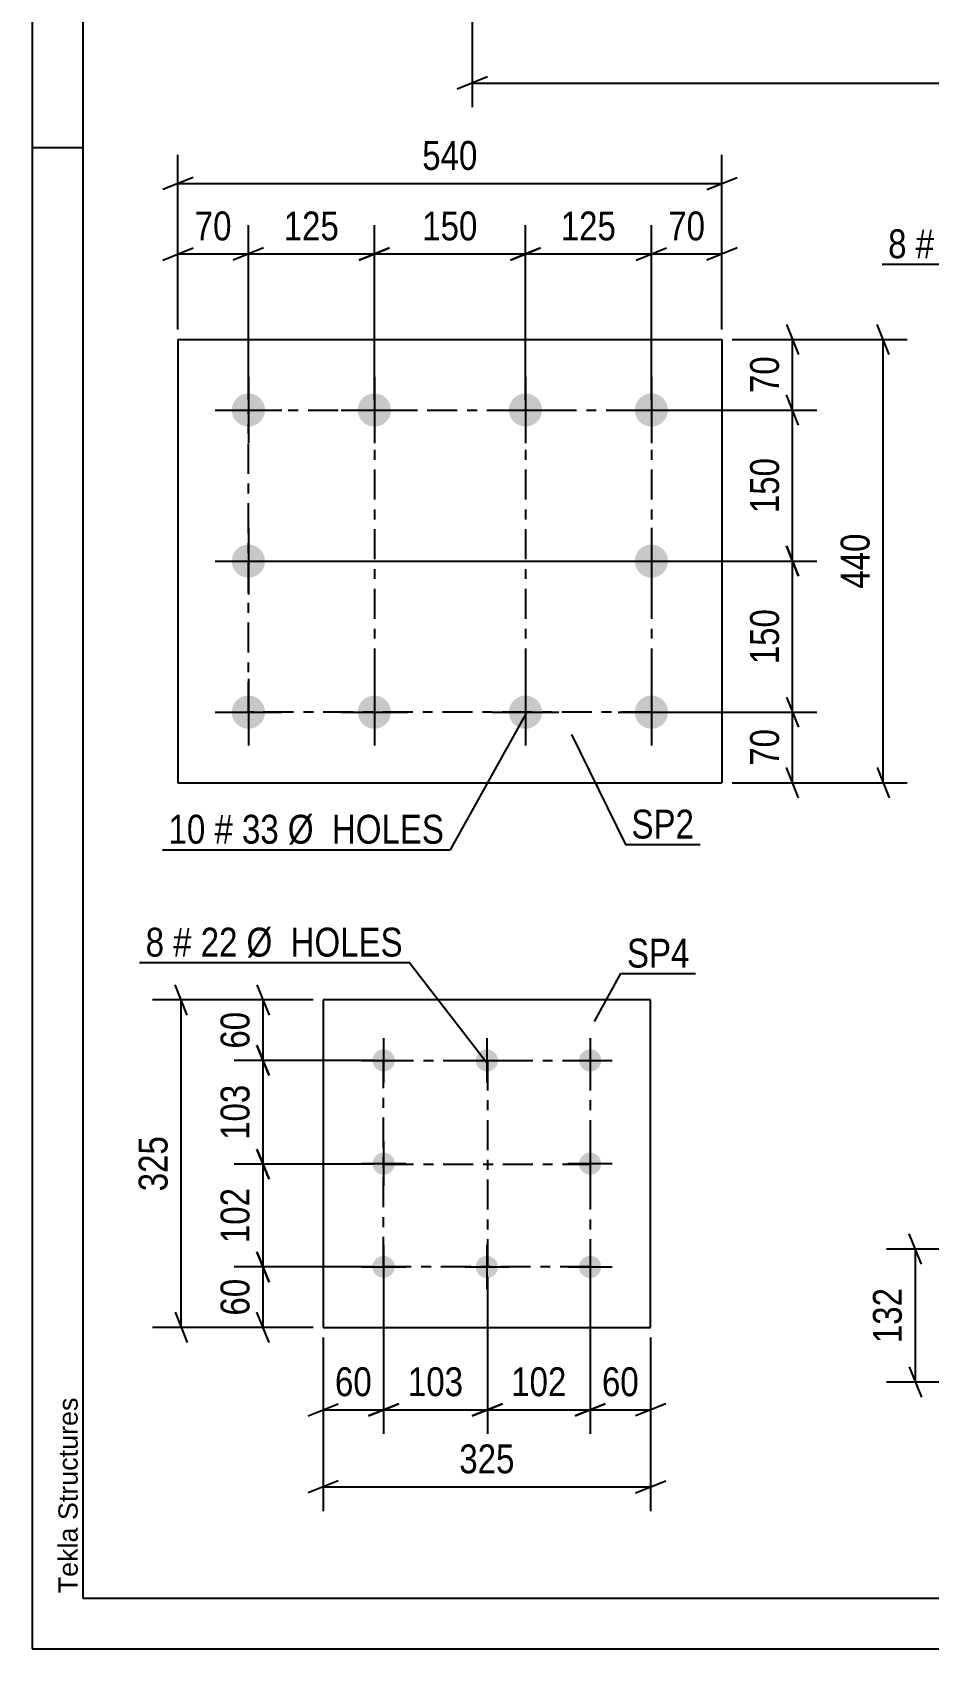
# Model space of a CAD drawing. Header units: millimetres. Extents: x 0 to 594, y 0 to 420.
# Drawn here: x 0 to 89, y 0 to 160.5 of the extents above; entities that cross this region are included whole.
import ezdxf

# ---------------------------------------------------------------- set-up
doc = ezdxf.new("R2010")
doc.units = ezdxf.units.MM
doc.linetypes.add('DXK_LINE_DOT2', pattern=[3.9198, 1.9599, -1.9599])
doc.linetypes.add('DXK_LINE_DOT3', pattern=[5.9187, 2.979, -0.9799, 0.9799, -0.9799])
doc.styles.add('Arial', font='arial.ttf', dxfattribs={"height": 0.2})
doc.styles.add('Arial Narrow', font='ARIALN.TTF', dxfattribs={"height": 0.2})

# ---------------------------------------------------------------- blocks, each defined once
blk = doc.blocks.new('Unknown-682013357-1131 - 22569')
at = {"color": 5, "linetype": 'Continuous'}
for p, q in [((0, 420), (0, 0)), ((5, 415), (5, 5)), ((5, 149), (0, 149)), ((5, 5), (589, 5)), ((0, 0), (594, 0))]:
    blk.add_line(p, q, dxfattribs=at)
at = {"color": 174, "linetype": 'Continuous', "style": 'Arial'}
blk.add_text('Tekla Structures', height=1.9102, rotation=90, dxfattribs=at).set_placement((4.5, 5.5))
blk = doc.blocks.new('Bolt-682013357-2685 - 2651')
at = {"linetype": 'Continuous'}
for points in [[(21.45, 124.62, -1), (21.45, 121.32, -1)], [(33.95, 124.62, -1), (33.95, 121.32, -1)], [(48.95, 124.62, -1), (48.95, 121.32, -1)], [(61.45, 124.62, -1), (61.45, 121.32, -1)], [(21.45, 109.62, -1), (21.45, 106.32, -1)], [(61.45, 109.62, -1), (61.45, 106.32, -1)], [(21.45, 94.62, -1), (21.45, 91.32, -1)], [(33.95, 94.62, -1), (33.95, 91.32, -1)], [(48.95, 94.62, -1), (48.95, 91.32, -1)], [(61.45, 94.62, -1), (61.45, 91.32, -1)]]:
    blk.add_hatch(color=1, dxfattribs=at).paths.add_polyline_path(points)
at = {"color": 1, "linetype": 'Continuous'}
for p, q in [((21.45, 126.27), (21.45, 119.67)), ((33.95, 126.27), (33.95, 119.67)), ((48.95, 126.27), (48.95, 119.67)), ((61.45, 126.27), (61.45, 119.67)), ((18.15, 122.97), (24.75, 122.97)), ((30.65, 122.97), (37.25, 122.97)), ((45.65, 122.97), (52.25, 122.97)), ((58.15, 122.97), (64.75, 122.97)), ((21.45, 111.27), (21.45, 104.67)), ((61.45, 111.27), (61.45, 104.67)), ((18.15, 107.97), (24.75, 107.97)), ((58.15, 107.97), (64.75, 107.97)), ((21.45, 96.27), (21.45, 89.67)), ((33.95, 96.27), (33.95, 89.67)), ((48.95, 96.27), (48.95, 89.67)), ((61.45, 96.27), (61.45, 89.67)), ((18.15, 92.97), (24.75, 92.97)), ((30.65, 92.97), (37.25, 92.97)), ((45.65, 92.97), (52.25, 92.97)), ((58.15, 92.97), (64.75, 92.97))]:
    blk.add_line(p, q, dxfattribs=at)
blk = doc.blocks.new('Part-682013357-2700 - 2651')
at = {"color": 2, "linetype": 'Continuous'}
for p, q in [((14.45, 129.97), (14.45, 85.97)), ((14.45, 129.97), (68.45, 129.97)), ((68.45, 129.97), (68.45, 85.97)), ((14.45, 85.97), (68.45, 85.97))]:
    blk.add_line(p, q, dxfattribs=at)
blk = doc.blocks.new('Bolt-682013357-1872 - 1823')
at = {"linetype": 'Continuous'}
for points in [[(34.87, 59.5, -1), (34.87, 57.3, -1)], [(45.12, 59.5, -1), (45.12, 57.3, -1)], [(55.37, 59.5, -1), (55.37, 57.3, -1)], [(34.87, 49.25, -1), (34.87, 47.05, -1)], [(55.37, 49.25, -1), (55.37, 47.05, -1)], [(34.87, 39, -1), (34.87, 36.8, -1)], [(45.12, 39, -1), (45.12, 36.8, -1)], [(55.37, 39, -1), (55.37, 36.8, -1)]]:
    blk.add_hatch(color=1, dxfattribs=at).paths.add_polyline_path(points)
at = {"color": 1, "linetype": 'Continuous'}
for p, q in [((34.87, 60.6), (34.87, 56.2)), ((45.12, 60.6), (45.12, 56.2)), ((55.37, 60.6), (55.37, 56.2)), ((32.67, 58.4), (37.07, 58.4)), ((42.92, 58.4), (47.32, 58.4)), ((53.17, 58.4), (57.57, 58.4)), ((34.87, 50.35), (34.87, 45.95)), ((55.37, 50.35), (55.37, 45.95)), ((32.67, 48.15), (37.07, 48.15)), ((53.17, 48.15), (57.57, 48.15)), ((34.87, 40.1), (34.87, 35.7)), ((45.12, 40.1), (45.12, 35.7)), ((55.37, 40.1), (55.37, 35.7)), ((32.67, 37.9), (37.07, 37.9)), ((42.92, 37.9), (47.32, 37.9)), ((53.17, 37.9), (57.57, 37.9))]:
    blk.add_line(p, q, dxfattribs=at)
blk = doc.blocks.new('Part-682013357-1839 - 1823')
at = {"color": 2, "linetype": 'Continuous'}
for p, q in [((28.87, 64.4), (28.87, 31.9)), ((61.37, 64.4), (28.87, 64.4)), ((61.37, 31.9), (61.37, 64.4)), ((28.87, 31.9), (61.37, 31.9))]:
    blk.add_line(p, q, dxfattribs=at)
blk = doc.blocks.new('Rectangle-682013357-2801 - 2651')
at = {"color": 1, "linetype": 'DXK_LINE_DOT3'}
blk.add_lwpolyline([(21.45, 122.97), (61.45, 122.97), (61.45, 92.97), (21.45, 92.97), (21.45, 122.97)], close=True, dxfattribs=at)
blk = doc.blocks.new('Rectangle-682013357-11280 - 1823')
at = {"color": 1, "linetype": 'DXK_LINE_DOT3'}
blk.add_lwpolyline([(34.87, 58.4), (55.37, 58.4), (55.37, 37.9), (34.87, 37.9), (34.87, 58.4)], close=True, dxfattribs=at)
blk = doc.blocks.new('Line-682013357-2780 - 2651')
at = {"color": 1, "linetype": 'DXK_LINE_DOT2'}
blk.add_line((21.45, 107.97), (61.45, 107.97), dxfattribs=at)
blk = doc.blocks.new('Line-682013357-11290 - 1823')
at = {"color": 1, "linetype": 'DXK_LINE_DOT3'}
blk.add_line((45.17, 58.4), (45.17, 37.9), dxfattribs=at)
blk = doc.blocks.new('Line-682013357-2787 - 2651')
at = {"color": 1, "linetype": 'DXK_LINE_DOT3'}
blk.add_line((33.95, 122.97), (33.95, 92.97), dxfattribs=at)
blk = doc.blocks.new('Line-682013357-11297 - 1823')
at = {"color": 1, "linetype": 'DXK_LINE_DOT3'}
blk.add_line((34.87, 48.1), (55.37, 48.1), dxfattribs=at)
blk = doc.blocks.new('Line-682013357-2794 - 2651')
at = {"color": 1, "linetype": 'DXK_LINE_DOT3'}
blk.add_line((48.95, 122.97), (48.95, 92.97), dxfattribs=at)
blk = doc.blocks.new('StraightDimension-682013357-4572 - 4039')
at = {"color": 7, "linetype": 'Continuous'}
for p, q in [((43.67, 245.25), (43.67, 153.03)), ((193.68, 245.25), (193.68, 153.03)), ((45.17, 156.03), (42.17, 154.83)), ((192.18, 154.83), (195.18, 156.03)), ((43.67, 155.43), (193.68, 155.43))]:
    blk.add_line(p, q, dxfattribs=at)
at = {"color": 0}
blk.add_wipeout([(122.93, 156.18), (122.93, 160.38), (114.42, 160.38), (114.42, 156.18)], dxfattribs=at)
at = {"color": 3, "style": 'Arial Narrow'}
blk.add_text('1500', height=2.863, dxfattribs=at).set_placement((115.02, 156.78))
blk = doc.blocks.new('StraightDimension-682013357-11305 - 1273')
at = {"color": 7, "linetype": 'Continuous'}
for p, q in [((88.25, 38.17), (87.05, 41.17)), ((91.59, 39.67), (84.8, 39.67)), ((87.65, 26.47), (87.65, 39.67)), ((87.05, 27.97), (88.25, 24.97)), ((91.59, 26.47), (84.8, 26.47))]:
    blk.add_line(p, q, dxfattribs=at)
at = {"color": 0}
blk.add_wipeout([(86.9, 36.42), (82.7, 36.42), (82.7, 29.73), (86.9, 29.73)], dxfattribs=at)
at = {"color": 3, "style": 'Arial Narrow'}
blk.add_text('132', height=2.863, rotation=90.0002, dxfattribs=at).set_placement((86.3, 30.33))
blk = doc.blocks.new('StraightDimension-682013357-20378 - 2651')
at = {"color": 7, "linetype": 'Continuous'}
for p, q in [((48.95, 123.97), (48.95, 141.31)), ((61.45, 123.97), (61.45, 141.31)), ((50.45, 139.06), (47.45, 137.86)), ((48.95, 138.46), (61.45, 138.46)), ((59.95, 137.86), (62.95, 139.06))]:
    blk.add_line(p, q, dxfattribs=at)
at = {"color": 0}
blk.add_wipeout([(58.54, 139.21), (58.54, 143.41), (51.85, 143.41), (51.85, 139.21)], dxfattribs=at)
at = {"color": 3, "style": 'Arial Narrow'}
blk.add_text('125', height=2.863, dxfattribs=at).set_placement((52.45, 139.81))
blk = doc.blocks.new('StraightDimension-682013357-20387 - 2651')
at = {"color": 7, "linetype": 'Continuous'}
for p, q in [((76.06, 106.47), (74.86, 109.47)), ((22.45, 107.97), (77.86, 107.97)), ((75.46, 92.97), (75.46, 107.97)), ((74.86, 94.47), (76.06, 91.47)), ((62.45, 92.97), (77.86, 92.97))]:
    blk.add_line(p, q, dxfattribs=at)
at = {"color": 0}
blk.add_wipeout([(74.71, 103.82), (70.51, 103.82), (70.51, 97.13), (74.71, 97.13)], dxfattribs=at)
at = {"color": 3, "style": 'Arial Narrow'}
blk.add_text('150', height=2.863, rotation=90.0002, dxfattribs=at).set_placement((74.11, 97.73))
blk = doc.blocks.new('StraightDimension-682013357-2707 - 2651')
at = {"color": 7, "linetype": 'Continuous'}
for p, q in [((74.86, 131.47), (76.06, 128.47)), ((69.45, 129.97), (77.86, 129.97)), ((75.46, 122.97), (75.46, 129.97)), ((76.06, 121.47), (74.86, 124.47)), ((62.45, 122.97), (77.86, 122.97))]:
    blk.add_line(p, q, dxfattribs=at)
at = {"color": 0}
blk.add_wipeout([(74.71, 128.9), (70.51, 128.9), (70.51, 124.05), (74.71, 124.05)], dxfattribs=at)
at = {"color": 3, "style": 'Arial Narrow'}
blk.add_text('70', height=2.863, rotation=90.0002, dxfattribs=at).set_placement((74.11, 124.65))
blk = doc.blocks.new('StraightDimension-682013357-2721 - 2651')
at = {"color": 7, "linetype": 'Continuous'}
for p, q in [((74.86, 94.47), (76.06, 91.47)), ((62.45, 92.97), (77.86, 92.97)), ((75.46, 85.97), (75.46, 92.97)), ((76.06, 84.47), (74.86, 87.47)), ((69.45, 85.97), (77.86, 85.97))]:
    blk.add_line(p, q, dxfattribs=at)
at = {"color": 0}
blk.add_wipeout([(74.71, 91.9), (70.51, 91.9), (70.51, 87.05), (74.71, 87.05)], dxfattribs=at)
at = {"color": 3, "style": 'Arial Narrow'}
blk.add_text('70', height=2.863, rotation=90.0002, dxfattribs=at).set_placement((74.11, 87.65))
blk = doc.blocks.new('StraightDimension-682013357-2732 - 2651')
at = {"color": 7, "linetype": 'Continuous'}
for p, q in [((85.05, 128.47), (83.85, 131.47)), ((69.45, 129.97), (86.85, 129.97)), ((84.45, 85.97), (84.45, 129.97)), ((83.85, 87.47), (85.05, 84.47)), ((69.45, 85.97), (86.85, 85.97))]:
    blk.add_line(p, q, dxfattribs=at)
at = {"color": 0}
blk.add_wipeout([(83.7, 111.32), (79.5, 111.32), (79.5, 104.63), (83.7, 104.63)], dxfattribs=at)
at = {"color": 3, "style": 'Arial Narrow'}
blk.add_text('440', height=2.863, rotation=90.0002, dxfattribs=at).set_placement((83.1, 105.23))
blk = doc.blocks.new('StraightDimension-682013357-2743 - 2651')
at = {"color": 7, "linetype": 'Continuous'}
for p, q in [((14.45, 130.97), (14.45, 141.31)), ((21.45, 123.97), (21.45, 141.31)), ((12.95, 137.86), (15.95, 139.06)), ((14.45, 138.46), (21.45, 138.46)), ((22.95, 139.06), (19.95, 137.86))]:
    blk.add_line(p, q, dxfattribs=at)
at = {"color": 0}
blk.add_wipeout([(20.37, 139.21), (20.37, 143.41), (15.52, 143.41), (15.52, 139.21)], dxfattribs=at)
at = {"color": 3, "style": 'Arial Narrow'}
blk.add_text('70', height=2.863, dxfattribs=at).set_placement((16.12, 139.81))
blk = doc.blocks.new('StraightDimension-682013357-2759 - 2651')
at = {"color": 7, "linetype": 'Continuous'}
for p, q in [((61.45, 123.97), (61.45, 141.31)), ((68.45, 130.97), (68.45, 141.31)), ((59.95, 137.86), (62.95, 139.06)), ((61.45, 138.46), (68.45, 138.46)), ((69.95, 139.06), (66.95, 137.86))]:
    blk.add_line(p, q, dxfattribs=at)
at = {"color": 0}
blk.add_wipeout([(67.37, 139.21), (67.37, 143.41), (62.52, 143.41), (62.52, 139.21)], dxfattribs=at)
at = {"color": 3, "style": 'Arial Narrow'}
blk.add_text('70', height=2.863, dxfattribs=at).set_placement((63.12, 139.81))
blk = doc.blocks.new('StraightDimension-682013357-2770 - 2651')
at = {"color": 7, "linetype": 'Continuous'}
for p, q in [((14.45, 130.97), (14.45, 148.31)), ((68.45, 130.97), (68.45, 148.31)), ((15.95, 146.06), (12.95, 144.86)), ((66.95, 144.86), (69.95, 146.06)), ((14.45, 145.46), (68.45, 145.46))]:
    blk.add_line(p, q, dxfattribs=at)
at = {"color": 0}
blk.add_wipeout([(44.79, 146.21), (44.79, 150.41), (38.1, 150.41), (38.1, 146.21)], dxfattribs=at)
at = {"color": 3, "style": 'Arial Narrow'}
blk.add_text('540', height=2.863, dxfattribs=at).set_placement((38.7, 146.81))
blk = doc.blocks.new('StraightDimension-682013357-20374 - 2651')
at = {"color": 7, "linetype": 'Continuous'}
for p, q in [((21.45, 123.97), (21.45, 141.31)), ((33.95, 123.97), (33.95, 141.31)), ((22.95, 139.06), (19.95, 137.86)), ((21.45, 138.46), (33.95, 138.46)), ((32.45, 137.86), (35.45, 139.06))]:
    blk.add_line(p, q, dxfattribs=at)
at = {"color": 0}
blk.add_wipeout([(31.04, 139.21), (31.04, 143.41), (24.35, 143.41), (24.35, 139.21)], dxfattribs=at)
at = {"color": 3, "style": 'Arial Narrow'}
blk.add_text('125', height=2.863, dxfattribs=at).set_placement((24.95, 139.81))
blk = doc.blocks.new('StraightDimension-682013357-20376 - 2651')
at = {"color": 7, "linetype": 'Continuous'}
for p, q in [((33.95, 123.97), (33.95, 141.31)), ((48.95, 123.97), (48.95, 141.31)), ((35.45, 139.06), (32.45, 137.86)), ((33.95, 138.46), (48.95, 138.46)), ((47.45, 137.86), (50.45, 139.06))]:
    blk.add_line(p, q, dxfattribs=at)
at = {"color": 0}
blk.add_wipeout([(44.79, 139.21), (44.79, 143.41), (38.1, 143.41), (38.1, 139.21)], dxfattribs=at)
at = {"color": 3, "style": 'Arial Narrow'}
blk.add_text('150', height=2.863, dxfattribs=at).set_placement((38.7, 139.81))
blk = doc.blocks.new('StraightDimension-682013357-20386 - 2651')
at = {"color": 7, "linetype": 'Continuous'}
for p, q in [((76.06, 121.47), (74.86, 124.47)), ((62.45, 122.97), (77.86, 122.97)), ((75.46, 107.97), (75.46, 122.97)), ((74.86, 109.47), (76.06, 106.47)), ((22.45, 107.97), (77.86, 107.97))]:
    blk.add_line(p, q, dxfattribs=at)
at = {"color": 0}
blk.add_wipeout([(74.71, 118.82), (70.51, 118.82), (70.51, 112.13), (74.71, 112.13)], dxfattribs=at)
at = {"color": 3, "style": 'Arial Narrow'}
blk.add_text('150', height=2.863, rotation=90.0002, dxfattribs=at).set_placement((74.11, 112.73))
blk = doc.blocks.new('StraightDimension-682013357-1879 - 1823')
at = {"color": 7, "linetype": 'Continuous'}
for p, q in [((28.87, 30.9), (28.87, 13.66)), ((61.37, 30.9), (61.37, 13.66)), ((30.37, 16.66), (27.37, 15.46)), ((28.87, 16.06), (61.37, 16.06)), ((59.87, 15.46), (62.87, 16.66))]:
    blk.add_line(p, q, dxfattribs=at)
at = {"color": 0}
blk.add_wipeout([(48.46, 16.81), (48.46, 21.01), (41.78, 21.01), (41.78, 16.81)], dxfattribs=at)
at = {"color": 3, "style": 'Arial Narrow'}
blk.add_text('325', height=2.863, dxfattribs=at).set_placement((42.38, 17.41))
blk = doc.blocks.new('StraightDimension-682013357-1890 - 1823')
at = {"color": 7, "linetype": 'Continuous'}
for p, q in [((34.87, 36.9), (34.87, 21.32)), ((28.87, 30.9), (28.87, 21.32)), ((27.37, 23.12), (30.37, 24.32)), ((36.37, 24.32), (33.37, 23.12)), ((28.87, 23.72), (34.87, 23.72))]:
    blk.add_line(p, q, dxfattribs=at)
at = {"color": 0}
blk.add_wipeout([(34.3, 24.47), (34.3, 28.67), (29.44, 28.67), (29.44, 24.47)], dxfattribs=at)
at = {"color": 3, "style": 'Arial Narrow'}
blk.add_text('60', height=2.863, dxfattribs=at).set_placement((30.04, 25.07))
blk = doc.blocks.new('StraightDimension-682013357-1904 - 1823')
at = {"color": 7, "linetype": 'Continuous'}
for p, q in [((55.37, 36.9), (55.37, 21.32)), ((61.37, 30.9), (61.37, 21.32)), ((53.87, 23.12), (56.87, 24.32)), ((62.87, 24.32), (59.87, 23.12)), ((55.37, 23.72), (61.37, 23.72))]:
    blk.add_line(p, q, dxfattribs=at)
at = {"color": 0}
blk.add_wipeout([(60.8, 24.47), (60.8, 28.67), (55.94, 28.67), (55.94, 24.47)], dxfattribs=at)
at = {"color": 3, "style": 'Arial Narrow'}
blk.add_text('60', height=2.863, dxfattribs=at).set_placement((56.54, 25.07))
blk = doc.blocks.new('StraightDimension-682013357-1915 - 1823')
at = {"color": 7, "linetype": 'Continuous'}
for p, q in [((15.37, 62.9), (14.17, 65.9)), ((27.87, 64.4), (11.92, 64.4)), ((14.77, 31.9), (14.77, 64.4)), ((14.17, 33.4), (15.37, 30.4)), ((27.87, 31.9), (11.92, 31.9))]:
    blk.add_line(p, q, dxfattribs=at)
at = {"color": 0}
blk.add_wipeout([(14.02, 51.49), (9.82, 51.49), (9.82, 44.81), (14.02, 44.81)], dxfattribs=at)
at = {"color": 3, "style": 'Arial Narrow'}
blk.add_text('325', height=2.863, rotation=90.0002, dxfattribs=at).set_placement((13.42, 45.41))
blk = doc.blocks.new('StraightDimension-682013357-1926 - 1823')
at = {"color": 7, "linetype": 'Continuous'}
for p, q in [((22.3, 65.9), (23.5, 62.9)), ((27.87, 64.4), (20.05, 64.4)), ((22.9, 58.4), (22.9, 64.4)), ((23.5, 56.9), (22.3, 59.9)), ((33.87, 58.4), (20.05, 58.4))]:
    blk.add_line(p, q, dxfattribs=at)
at = {"color": 0}
blk.add_wipeout([(22.15, 63.83), (17.95, 63.83), (17.95, 58.97), (22.15, 58.97)], dxfattribs=at)
at = {"color": 3, "style": 'Arial Narrow'}
blk.add_text('60', height=2.863, rotation=90.0002, dxfattribs=at).set_placement((21.55, 59.57))
blk = doc.blocks.new('StraightDimension-682013357-1940 - 1823')
at = {"color": 7, "linetype": 'Continuous'}
for p, q in [((22.3, 39.4), (23.5, 36.4)), ((33.87, 37.9), (20.05, 37.9)), ((22.9, 31.9), (22.9, 37.9)), ((23.5, 30.4), (22.3, 33.4)), ((27.87, 31.9), (20.05, 31.9))]:
    blk.add_line(p, q, dxfattribs=at)
at = {"color": 0}
blk.add_wipeout([(22.15, 37.33), (17.95, 37.33), (17.95, 32.47), (22.15, 32.47)], dxfattribs=at)
at = {"color": 3, "style": 'Arial Narrow'}
blk.add_text('60', height=2.863, rotation=90.0002, dxfattribs=at).set_placement((21.55, 33.07))
blk = doc.blocks.new('StraightDimension-682013357-7587 - 1823')
at = {"color": 7, "linetype": 'Continuous'}
for p, q in [((34.87, 36.9), (34.87, 21.32)), ((45.17, 36.9), (45.17, 21.32)), ((33.37, 23.12), (36.37, 24.32)), ((46.67, 24.32), (43.67, 23.12)), ((34.87, 23.72), (45.17, 23.72))]:
    blk.add_line(p, q, dxfattribs=at)
at = {"color": 0}
blk.add_wipeout([(43.36, 24.47), (43.36, 28.67), (36.68, 28.67), (36.68, 24.47)], dxfattribs=at)
at = {"color": 3, "style": 'Arial Narrow'}
blk.add_text('103', height=2.863, dxfattribs=at).set_placement((37.28, 25.07))
blk = doc.blocks.new('StraightDimension-682013357-7589 - 1823')
at = {"color": 7, "linetype": 'Continuous'}
for p, q in [((45.17, 36.9), (45.17, 21.32)), ((55.37, 36.9), (55.37, 21.32)), ((43.67, 23.12), (46.67, 24.32)), ((56.87, 24.32), (53.87, 23.12)), ((45.17, 23.72), (55.37, 23.72))]:
    blk.add_line(p, q, dxfattribs=at)
at = {"color": 0}
blk.add_wipeout([(53.61, 24.47), (53.61, 28.67), (46.93, 28.67), (46.93, 24.47)], dxfattribs=at)
at = {"color": 3, "style": 'Arial Narrow'}
blk.add_text('102', height=2.863, dxfattribs=at).set_placement((47.53, 25.07))
blk = doc.blocks.new('StraightDimension-682013357-7609 - 1823')
at = {"color": 7, "linetype": 'Continuous'}
for p, q in [((22.3, 49.6), (23.5, 46.6)), ((33.87, 48.1), (20.05, 48.1)), ((22.9, 37.9), (22.9, 48.1)), ((23.5, 36.4), (22.3, 39.4)), ((33.87, 37.9), (20.05, 37.9))]:
    blk.add_line(p, q, dxfattribs=at)
at = {"color": 0}
blk.add_wipeout([(22.15, 46.34), (17.95, 46.34), (17.95, 39.66), (22.15, 39.66)], dxfattribs=at)
at = {"color": 3, "style": 'Arial Narrow'}
blk.add_text('102', height=2.863, rotation=90.0002, dxfattribs=at).set_placement((21.55, 40.26))
blk = doc.blocks.new('StraightDimension-682013357-7611 - 1823')
at = {"color": 7, "linetype": 'Continuous'}
for p, q in [((22.3, 59.9), (23.5, 56.9)), ((33.87, 58.4), (20.05, 58.4)), ((22.9, 48.1), (22.9, 58.4)), ((23.5, 46.6), (22.3, 49.6)), ((33.87, 48.1), (20.05, 48.1))]:
    blk.add_line(p, q, dxfattribs=at)
at = {"color": 0}
blk.add_wipeout([(22.15, 56.59), (17.95, 56.59), (17.95, 49.91), (22.15, 49.91)], dxfattribs=at)
at = {"color": 3, "style": 'Arial Narrow'}
blk.add_text('103', height=2.863, rotation=90.0002, dxfattribs=at).set_placement((21.55, 50.51))
blk = doc.blocks.new('Mark-682013357-2681 - 2651')
at = {"color": 0}
for points in [[(17.18, 79.92), (17.18, 82.92), (13.52, 82.92), (13.52, 79.92)], [(19.91, 79.92), (19.91, 82.92), (18.08, 82.92), (18.08, 79.92)], [(24.46, 79.92), (24.46, 82.92), (20.81, 82.92), (20.81, 79.92)], [(40.89, 79.92), (40.89, 82.92), (25.36, 82.92), (25.36, 79.92)]]:
    blk.add_wipeout(points, dxfattribs=at)
for points in [[(17.18, 79.92), (17.18, 82.92), (13.52, 82.92), (13.52, 79.92)], [(19.91, 79.92), (19.91, 82.92), (18.08, 82.92), (18.08, 79.92)], [(24.46, 79.92), (24.46, 82.92), (20.81, 82.92), (20.81, 79.92)], [(40.89, 79.92), (40.89, 82.92), (25.36, 82.92), (25.36, 79.92)]]:
    blk.add_wipeout(points, dxfattribs=at)
at = {"color": 7, "linetype": 'Continuous'}
for p in [(49.02, 92.86), (12.92, 79.32)]:
    blk.add_line(p, (41.49, 79.32), dxfattribs=at)
at = {"color": 3, "style": 'Arial Narrow'}
for s, height, p in [('10', 2.863, (13.52, 79.92)), ('#', 2.86, (18.08, 79.92)), ('33', 2.863, (20.81, 79.92)), ('Ø  HOLES', 2.863, (25.36, 79.92))]:
    blk.add_text(s, height=height, dxfattribs=at).set_placement(p)
blk = doc.blocks.new('Mark-682013357-2696 - 2651')
at = {"color": 0}
blk.add_wipeout([(65.68, 80.43), (65.68, 83.43), (59.47, 83.43), (59.47, 80.43)], dxfattribs=at)
blk.add_wipeout([(65.68, 80.43), (65.68, 83.43), (59.47, 83.43), (59.47, 80.43)], dxfattribs=at)
at = {"color": 30, "linetype": 'Continuous'}
for p, q in [((53.51, 90.77), (58.87, 79.83)), ((58.87, 79.83), (66.28, 79.83))]:
    blk.add_line(p, q, dxfattribs=at)
at = {"color": 3, "style": 'Arial Narrow'}
blk.add_text('SP2', height=2.863, dxfattribs=at).set_placement((59.47, 80.43))
blk = doc.blocks.new('Mark-682013357-1835 - 1823')
at = {"color": 0}
blk.add_wipeout([(65.23, 67.62), (65.23, 70.62), (59.02, 70.62), (59.02, 67.62)], dxfattribs=at)
blk.add_wipeout([(65.23, 67.62), (65.23, 70.62), (59.02, 70.62), (59.02, 67.62)], dxfattribs=at)
at = {"color": 30, "linetype": 'Continuous'}
for p, q in [((55.81, 62.25), (58.42, 67.02)), ((58.42, 67.02), (65.83, 67.02))]:
    blk.add_line(p, q, dxfattribs=at)
at = {"color": 3, "style": 'Arial Narrow'}
blk.add_text('SP4', height=2.863, dxfattribs=at).set_placement((59.02, 67.62))
blk = doc.blocks.new('Mark-682013357-1868 - 1823')
at = {"color": 0}
for points in [[(13.08, 68.71), (13.08, 71.71), (11.25, 71.71), (11.25, 68.71)], [(15.81, 68.71), (15.81, 71.71), (13.98, 71.71), (13.98, 68.71)], [(20.36, 68.71), (20.36, 71.71), (16.71, 71.71), (16.71, 68.71)], [(36.79, 68.71), (36.79, 71.71), (21.26, 71.71), (21.26, 68.71)]]:
    blk.add_wipeout(points, dxfattribs=at)
for points in [[(13.08, 68.71), (13.08, 71.71), (11.25, 71.71), (11.25, 68.71)], [(15.81, 68.71), (15.81, 71.71), (13.98, 71.71), (13.98, 68.71)], [(20.36, 68.71), (20.36, 71.71), (16.71, 71.71), (16.71, 68.71)], [(36.79, 68.71), (36.79, 71.71), (21.26, 71.71), (21.26, 68.71)]]:
    blk.add_wipeout(points, dxfattribs=at)
at = {"color": 7, "linetype": 'Continuous'}
for p in [(10.65, 68.11), (45.17, 58.06)]:
    blk.add_line(p, (37.39, 68.11), dxfattribs=at)
at = {"color": 3, "style": 'Arial Narrow'}
for s, height, p in [('8', 2.86, (11.25, 68.71)), ('#', 2.86, (13.98, 68.71)), ('22', 2.863, (16.71, 68.71)), ('Ø  HOLES', 2.863, (21.26, 68.71))]:
    blk.add_text(s, height=height, dxfattribs=at).set_placement(p)
blk = doc.blocks.new('Mark-682013357-11244 - 1587')
at = {"color": 0}
for points in [[(86.78, 138.04), (86.78, 141.04), (84.95, 141.04), (84.95, 138.04)], [(89.51, 138.04), (89.51, 141.04), (87.68, 141.04), (87.68, 138.04)], [(94.06, 138.04), (94.06, 141.04), (90.41, 141.04), (90.41, 138.04)], [(110.49, 138.04), (110.49, 141.04), (94.96, 141.04), (94.96, 138.04)]]:
    blk.add_wipeout(points, dxfattribs=at)
for points in [[(86.78, 138.04), (86.78, 141.04), (84.95, 141.04), (84.95, 138.04)], [(89.51, 138.04), (89.51, 141.04), (87.68, 141.04), (87.68, 138.04)], [(94.06, 138.04), (94.06, 141.04), (90.41, 141.04), (90.41, 138.04)], [(110.49, 138.04), (110.49, 141.04), (94.96, 141.04), (94.96, 138.04)]]:
    blk.add_wipeout(points, dxfattribs=at)
at = {"color": 7, "linetype": 'Continuous'}
for p in [(84.35, 137.44), (126.98, 109.98)]:
    blk.add_line(p, (111.09, 137.44), dxfattribs=at)
at = {"color": 3, "style": 'Arial Narrow'}
for s, height, p in [('8', 2.86, (84.95, 138.04)), ('#', 2.86, (87.68, 138.04)), ('33', 2.863, (90.41, 138.04)), ('Ø  HOLES', 2.863, (94.96, 138.04))]:
    blk.add_text(s, height=height, dxfattribs=at).set_placement(p)

msp = doc.modelspace()

# ---------------------------------------------------------------- block references
for name in ['Unknown-682013357-1131 - 22569', 'Part-682013357-2700 - 2651', 'Bolt-682013357-2685 - 2651', 'Rectangle-682013357-2801 - 2651', 'Line-682013357-2787 - 2651', 'Line-682013357-2794 - 2651', 'Line-682013357-2780 - 2651', 'Part-682013357-1839 - 1823', 'Bolt-682013357-1872 - 1823', 'Rectangle-682013357-11280 - 1823', 'Line-682013357-11290 - 1823', 'Line-682013357-11297 - 1823']:
    msp.add_blockref(name, (0, 0))

# ---------------------------------------------------------------- next in the draw order: block references
for name in ['StraightDimension-682013357-4572 - 4039', 'StraightDimension-682013357-2743 - 2651', 'StraightDimension-682013357-20378 - 2651', 'StraightDimension-682013357-20387 - 2651', 'Mark-682013357-1835 - 1823', 'StraightDimension-682013357-11305 - 1273', 'StraightDimension-682013357-1879 - 1823']:
    msp.add_blockref(name, (0, 0))

# ---------------------------------------------------------------- next in the draw order: block references
for name in ['StraightDimension-682013357-2707 - 2651', 'StraightDimension-682013357-2721 - 2651', 'Mark-682013357-2681 - 2651', 'StraightDimension-682013357-1890 - 1823', 'StraightDimension-682013357-1904 - 1823']:
    msp.add_blockref(name, (0, 0))

# ---------------------------------------------------------------- next in the draw order: block references
for name in ['StraightDimension-682013357-2732 - 2651', 'Mark-682013357-2696 - 2651', 'StraightDimension-682013357-1915 - 1823']:
    msp.add_blockref(name, (0, 0))

# ---------------------------------------------------------------- next in the draw order: block references
for name in ['StraightDimension-682013357-2759 - 2651', 'Mark-682013357-11244 - 1587', 'StraightDimension-682013357-1926 - 1823', 'StraightDimension-682013357-1940 - 1823']:
    msp.add_blockref(name, (0, 0))

# ---------------------------------------------------------------- next in the draw order: block references
for name in ['StraightDimension-682013357-2770 - 2651', 'StraightDimension-682013357-7587 - 1823']:
    msp.add_blockref(name, (0, 0))

# ---------------------------------------------------------------- next in the draw order: block references
for name in ['StraightDimension-682013357-20374 - 2651', 'StraightDimension-682013357-7609 - 1823', 'StraightDimension-682013357-7589 - 1823']:
    msp.add_blockref(name, (0, 0))

# ---------------------------------------------------------------- next in the draw order: block references
for name in ['StraightDimension-682013357-20376 - 2651', 'StraightDimension-682013357-7611 - 1823']:
    msp.add_blockref(name, (0, 0))

# ---------------------------------------------------------------- next in the draw order: block references
for name in ['StraightDimension-682013357-20386 - 2651', 'Mark-682013357-1868 - 1823']:
    msp.add_blockref(name, (0, 0))

doc.saveas('drawing.dxf')
